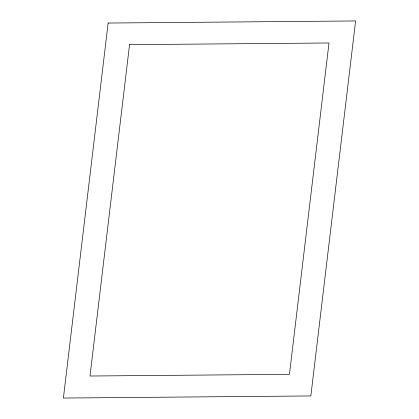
<?xml version="1.0" encoding="UTF-8"?>
<svg xmlns="http://www.w3.org/2000/svg" width="419" height="419" viewBox="0 0 419 419"><rect width="100%" height="100%" fill="white"/><g stroke="black" fill="none" stroke-linecap="round" stroke-linejoin="round"><path stroke-width="0.63" d="M108.149 23.045L63.395 398.05L310.851 395.955L355.605 20.95L108.149 23.045M129.55 44.665L90.001 376.021L289.45 374.335L328.999 42.979L129.55 44.665"/></g></svg>
